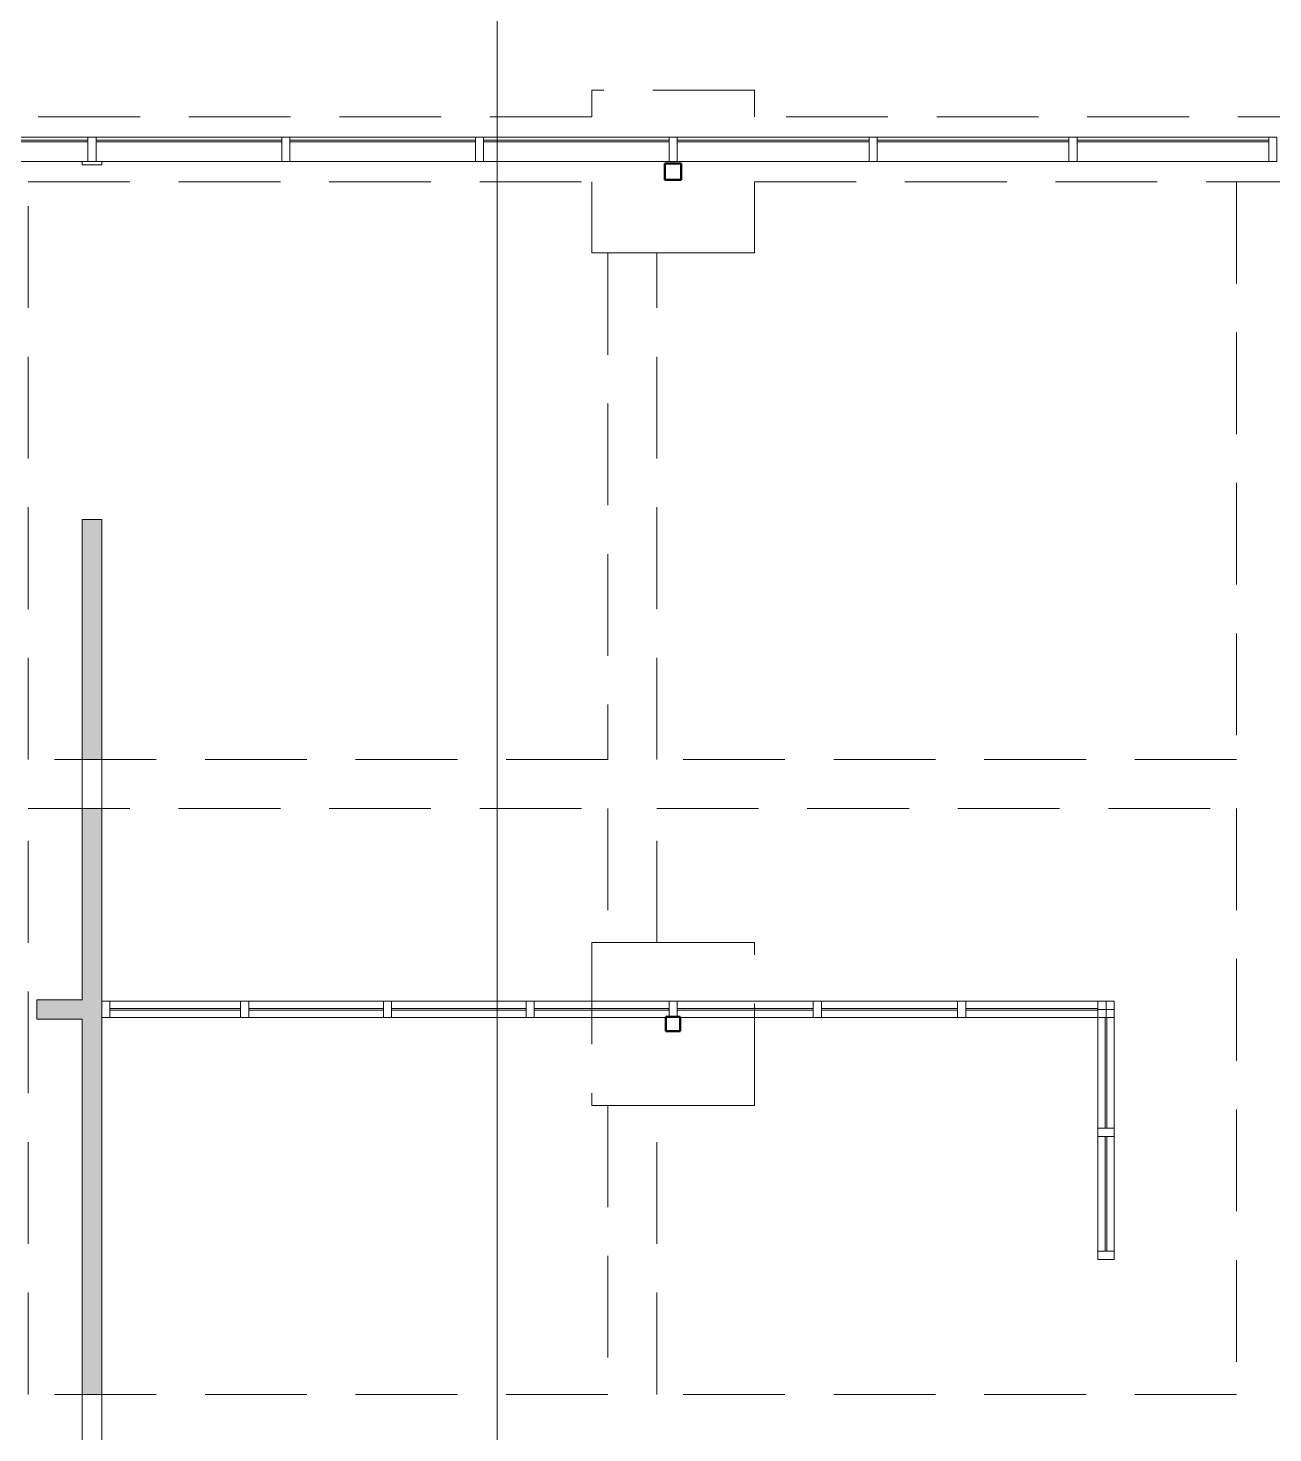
# Model space of a CAD drawing. Header units: millimetres. Extents: x 1606 to 301010, y -5142 to 244250.
# Drawn here: x 81801 to 89449, y 226989 to 235619 of the extents above; entities that cross this region are included whole.
import ezdxf

# ---------------------------------------------------------------- set-up
doc = ezdxf.new("R2010")
doc.units = ezdxf.units.MM
doc.linetypes.add('_SGE_Grid Line', pattern=[16250, 15000, -625, 0, -625])
doc.linetypes.add('_SGE_Hidden', pattern=[925, 625, -300])
for name, color, linetype, lineweight in [('0-1', 7, 'Continuous', 5), ('A-GLAZ-CURT-1', 253, 'Continuous', 9), ('A-GLAZ-CWMG-1', 253, 'Continuous', 9), ('A-WALL-1', 253, 'Continuous', 9), ('S-BEAM-1', 7, '_SGE_Hidden', 18), ('S-BEAM-HDLN-1', 7, '_SGE_Hidden', 18), ('S-COLS', 52, 'Continuous', 18), ('S-COLS-SYMB', 171, 'Continuous', 50), ('S-FNDN-1', 32, '_SGE_Hidden', 18), ('S-GRID-1', 1, '_SGE_Grid Line', 13)]:
    doc.layers.add(name, color=color, linetype=linetype, lineweight=lineweight)
doc.layers.add('A-WALL-PATT-1', color=254, linetype='Continuous', lineweight=35, transparency=1)

# ---------------------------------------------------------------- blocks, each defined once
blk = doc.blocks.new('WYA_CP_Glazing Panel - CP_Front Face Glazing_150 Frame_GL1-8366368-WAREHOUSE SLAB PLAN')
at = {"layer": 'A-GLAZ-CURT-1'}
for p, q in [((510, 55), (-510, 55)), ((-510, 55), (-510, 45)), ((-510, 45), (-510, 55)), ((-510, 55), (510, 55)), ((-510, 45), (510, 45)), ((510, 45), (-510, 45)), ((510, 45), (510, 55)), ((510, 55), (510, 45))]:
    blk.add_line(p, q, dxfattribs=at)
blk = doc.blocks.new('Rectangular Mullion - 150 x 50mm_Aluminium-V2-WAREHOUSE SLAB PLAN')
at = {"layer": 'A-GLAZ-CWMG-1'}
for p, q in [((50920.2, 234930.1), (50920.2, 234950.1)), ((50920.2, 234950.1), (50920.2, 234930.1)), ((51940.3, 234950.1), (50920.2, 234950.1)), ((51940.3, 234950.1), (50920.2, 234950.1)), ((51940.3, 234930.1), (51940.3, 234950.1)), ((51940.3, 234950.1), (51940.3, 234930.1)), ((50920.2, 234920.1), (50920.2, 234930.1)), ((50920.2, 234930.1), (50920.2, 234920.1)), ((50920.2, 234800.1), (50920.2, 234920.1)), ((50920.2, 234920.1), (50920.2, 234800.1)), ((51940.3, 234920.1), (51940.3, 234930.1)), ((51940.3, 234930.1), (51940.3, 234920.1)), ((51940.3, 234800.1), (51940.3, 234920.1)), ((51940.3, 234920.1), (51940.3, 234800.1)), ((50920.2, 234800.1), (51905.3, 234800.1)), ((51905.3, 234800.1), (50920.2, 234800.1)), ((51905.3, 234800.1), (51940.3, 234800.1)), ((51940.3, 234800.1), (51905.3, 234800.1))]:
    blk.add_line(p, q, dxfattribs=at)
blk = doc.blocks.new('WYA_CP_Glazing Panel - CP_Front Face Glazing_150 Frame_GL1-8366370-WAREHOUSE SLAB PLAN')
at = {"layer": 'A-GLAZ-CURT-1'}
for p, q in [((570.2, 55), (-570.2, 55)), ((-570.2, 55), (-570.2, 45)), ((-570.2, 45), (-570.2, 55)), ((-570.2, 55), (570.2, 55)), ((-570.2, 45), (570.2, 45)), ((570.2, 45), (-570.2, 45)), ((570.2, 45), (570.2, 55)), ((570.2, 55), (570.2, 45))]:
    blk.add_line(p, q, dxfattribs=at)
blk = doc.blocks.new('WYA_CP_Glazing Panel - CP_Front Face Glazing_150 Frame_GL1-8839409-WAREHOUSE SLAB PLAN')
at = {"layer": 'A-GLAZ-CURT-1'}
for p, q in [((589.1, 55), (-589.1, 55)), ((-589.1, 55), (-589.1, 45)), ((-589.1, 45), (-589.1, 55)), ((-589.1, 55), (589.1, 55)), ((-589.1, 45), (589.1, 45)), ((589.1, 45), (-589.1, 45)), ((589.1, 45), (589.1, 55)), ((589.1, 55), (589.1, 45))]:
    blk.add_line(p, q, dxfattribs=at)
blk = doc.blocks.new('Rectangular Mullion - 150 x 50mm_Aluminium-8361824-WAREHOUSE SLAB PLAN')
at = {"layer": 'A-GLAZ-CWMG-1'}
for p, q in [((51990.3, 234930.1), (51990.3, 234950.1)), ((51990.3, 234950.1), (51990.3, 234930.1)), ((53130.6, 234950.1), (51990.3, 234950.1)), ((53130.6, 234950.1), (51990.3, 234950.1)), ((53130.6, 234930.1), (53130.6, 234950.1)), ((53130.6, 234950.1), (53130.6, 234930.1)), ((51990.3, 234920.1), (51990.3, 234930.1)), ((51990.3, 234930.1), (51990.3, 234920.1)), ((51990.3, 234800.1), (51990.3, 234920.1)), ((51990.3, 234920.1), (51990.3, 234800.1)), ((53130.6, 234920.1), (53130.6, 234930.1)), ((53130.6, 234930.1), (53130.6, 234920.1)), ((53130.6, 234800.1), (53130.6, 234920.1)), ((53130.6, 234920.1), (53130.6, 234800.1)), ((51990.3, 234800.1), (52025.3, 234800.1)), ((52025.3, 234800.1), (51990.3, 234800.1)), ((52025.3, 234800.1), (53130.6, 234800.1)), ((53130.6, 234800.1), (52025.3, 234800.1))]:
    blk.add_line(p, q, dxfattribs=at)
blk = doc.blocks.new('Rectangular Mullion - 150 x 50mm_Aluminium-V3-WAREHOUSE SLAB PLAN')
at = {"layer": 'A-GLAZ-CWMG-1'}
for p, q in [((53180.6, 234930.1), (53180.6, 234950.1)), ((53180.6, 234950.1), (53180.6, 234930.1)), ((54320.9, 234950.1), (53180.6, 234950.1)), ((54320.9, 234950.1), (53180.6, 234950.1)), ((54320.9, 234930.1), (54320.9, 234950.1)), ((54320.9, 234950.1), (54320.9, 234930.1)), ((53180.6, 234920.1), (53180.6, 234930.1)), ((53180.6, 234930.1), (53180.6, 234920.1)), ((53180.6, 234800.1), (53180.6, 234920.1)), ((53180.6, 234920.1), (53180.6, 234800.1)), ((54320.9, 234920.1), (54320.9, 234930.1)), ((54320.9, 234930.1), (54320.9, 234920.1)), ((54320.9, 234800.1), (54320.9, 234920.1)), ((54320.9, 234920.1), (54320.9, 234800.1)), ((53180.6, 234800.1), (54320.9, 234800.1)), ((54320.9, 234800.1), (53180.6, 234800.1))]:
    blk.add_line(p, q, dxfattribs=at)
blk = doc.blocks.new('Rectangular Mullion - 150 x 50mm_Aluminium-V4-WAREHOUSE SLAB PLAN')
at = {"layer": 'A-GLAZ-CWMG-1'}
for p, q in [((54370.9, 234930.1), (54370.9, 234950.1)), ((54370.9, 234950.1), (54370.9, 234930.1)), ((55511.3, 234950.1), (54370.9, 234950.1)), ((55511.3, 234950.1), (54370.9, 234950.1)), ((55511.3, 234930.1), (55511.3, 234950.1)), ((55511.3, 234950.1), (55511.3, 234930.1)), ((54370.9, 234920.1), (54370.9, 234930.1)), ((54370.9, 234930.1), (54370.9, 234920.1)), ((54370.9, 234800.1), (54370.9, 234920.1)), ((54370.9, 234920.1), (54370.9, 234800.1)), ((55511.3, 234920.1), (55511.3, 234930.1)), ((55511.3, 234930.1), (55511.3, 234920.1)), ((55511.3, 234800.1), (55511.3, 234920.1)), ((55511.3, 234920.1), (55511.3, 234800.1)), ((54370.9, 234800.1), (55511.3, 234800.1)), ((55511.3, 234800.1), (54370.9, 234800.1))]:
    blk.add_line(p, q, dxfattribs=at)
blk = doc.blocks.new('Rectangular Mullion - 150 x 50mm_Aluminium-8839406-WAREHOUSE SLAB PLAN')
at = {"layer": 'A-GLAZ-CWMG-1'}
for p, q in [((55561.3, 234930.1), (55561.3, 234950.1)), ((55561.3, 234950.1), (55561.3, 234930.1)), ((56739.4, 234950.1), (55561.3, 234950.1)), ((56739.4, 234950.1), (55561.3, 234950.1)), ((56739.4, 234930.1), (56739.4, 234950.1)), ((56739.4, 234950.1), (56739.4, 234930.1)), ((55561.3, 234920.1), (55561.3, 234930.1)), ((55561.3, 234930.1), (55561.3, 234920.1)), ((55561.3, 234800.1), (55561.3, 234920.1)), ((55561.3, 234920.1), (55561.3, 234800.1)), ((56739.4, 234920.1), (56739.4, 234930.1)), ((56739.4, 234930.1), (56739.4, 234920.1)), ((56739.4, 234800.1), (56739.4, 234920.1)), ((56739.4, 234920.1), (56739.4, 234800.1)), ((55561.3, 234800.1), (56739.4, 234800.1)), ((56739.4, 234800.1), (55561.3, 234800.1))]:
    blk.add_line(p, q, dxfattribs=at)
blk = doc.blocks.new('Rectangular Mullion - 150 x 50mm_Aluminium-V5-WAREHOUSE SLAB PLAN')
at = {"layer": 'A-GLAZ-CWMG-1'}
for p, q in [((58017.6, 234930.1), (58017.6, 234950.1)), ((58017.6, 234950.1), (58017.6, 234930.1)), ((59195.8, 234950.1), (58017.6, 234950.1)), ((59195.8, 234950.1), (58017.6, 234950.1)), ((59195.8, 234930.1), (59195.8, 234950.1)), ((59195.8, 234950.1), (59195.8, 234930.1)), ((58017.6, 234920.1), (58017.6, 234930.1)), ((58017.6, 234930.1), (58017.6, 234920.1)), ((58017.6, 234800.1), (58017.6, 234920.1)), ((58017.6, 234920.1), (58017.6, 234800.1)), ((59195.8, 234920.1), (59195.8, 234930.1)), ((59195.8, 234930.1), (59195.8, 234920.1)), ((59195.8, 234800.1), (59195.8, 234920.1)), ((59195.8, 234920.1), (59195.8, 234800.1)), ((58017.6, 234800.1), (59195.8, 234800.1)), ((59195.8, 234800.1), (58017.6, 234800.1))]:
    blk.add_line(p, q, dxfattribs=at)
blk = doc.blocks.new('Rectangular Mullion - 150 x 50mm_Aluminium-8362394-WAREHOUSE SLAB PLAN')
at = {"layer": 'A-GLAZ-CWMG-1'}
for p, q in [((-25, 75), (25, 75)), ((-25, -75), (-25, 75)), ((25, 75), (-25, 75)), ((-25, 75), (-25, -45)), ((25, 75), (25, -75)), ((25, -45), (25, 75)), ((-25, -45), (-25, -55)), ((-25, -55), (-25, -75)), ((25, -75), (-25, -75)), ((-25, -75), (25, -75)), ((25, -55), (25, -45)), ((25, -75), (25, -55))]:
    blk.add_line(p, q, dxfattribs=at)
blk = doc.blocks.new('WYA_CP_Glazing Panel - CP_Center Glazing_GL1-8848003-WAREHOUSE SLAB PLAN')
at = {"layer": 'A-GLAZ-CURT-1'}
for p, q in [((340.1, 5), (-340.1, 5)), ((-340.1, 5), (-340.1, -5)), ((-340.1, 0), (-340.1, 5)), ((-340.1, 5), (340.1, 5)), ((-340.1, -5), (-340.1, 0)), ((340.1, -5), (340.1, 5)), ((340.1, 5), (340.1, -5)), ((-340.1, -5), (340.1, -5)), ((340.1, -5), (-340.1, -5))]:
    blk.add_line(p, q, dxfattribs=at)
blk = doc.blocks.new('WYA_CP_Glazing Panel - CP_Center Glazing_GL1-8848004-WAREHOUSE SLAB PLAN')
at = {"layer": 'A-GLAZ-CURT-1'}
for p, q in [((401.25, 5), (-401.25, 5)), ((-401.25, 5), (-401.25, -5)), ((-401.25, -5), (-401.25, 5)), ((-401.25, 5), (401.25, 5)), ((401.25, -5), (401.25, 5)), ((401.25, 5), (401.25, -5)), ((-401.25, -5), (401.25, -5)), ((401.25, -5), (-401.25, -5))]:
    blk.add_line(p, q, dxfattribs=at)
blk = doc.blocks.new('Rectangular Mullion - 100 x 50mm-8841460-WAREHOUSE SLAB PLAN')
at = {"layer": 'A-GLAZ-CWMG-1'}
for p, q in [((58245.3, 229590), (58245.3, 229640)), ((58245.3, 229590), (58245.3, 229640)), ((58245.3, 229540), (58245.3, 229590)), ((58245.3, 229540), (58245.3, 229590)), ((58145.3, 229540), (58145.3, 228859.9)), ((58145.3, 228859.9), (58145.3, 229540)), ((58245.3, 228859.9), (58245.3, 229540)), ((58245.3, 228859.9), (58245.3, 229540)), ((58145.3, 228859.9), (58145.3, 228834.9)), ((58145.3, 228834.9), (58145.3, 228859.9)), ((58245.3, 228834.9), (58245.3, 228859.9)), ((58245.3, 228834.9), (58245.3, 228859.9))]:
    blk.add_line(p, q, dxfattribs=at)
blk = doc.blocks.new('Rectangular Mullion - 100 x 50mm-8841399-WAREHOUSE SLAB PLAN')
at = {"layer": 'A-GLAZ-CWMG-1'}
for p, q in [((52025.3, 229540), (52025.3, 229640)), ((52025.3, 229640), (52025.3, 229540)), ((52075.3, 229640), (52025.3, 229640)), ((52075.3, 229640), (52025.3, 229640)), ((52877.8, 229640), (52075.3, 229640)), ((52877.8, 229640), (52075.3, 229640)), ((52902.8, 229640), (52877.8, 229640)), ((52902.8, 229640), (52877.8, 229640)), ((52025.3, 229540), (52075.3, 229540)), ((52075.3, 229540), (52025.3, 229540)), ((52075.3, 229540), (52877.8, 229540)), ((52877.8, 229540), (52075.3, 229540)), ((52877.8, 229540), (52902.8, 229540)), ((52902.8, 229540), (52877.8, 229540))]:
    blk.add_line(p, q, dxfattribs=at)
blk = doc.blocks.new('Rectangular Mullion - 100 x 50mm-8528149-WAREHOUSE SLAB PLAN')
at = {"layer": 'A-GLAZ-CWMG-1'}
for p, q in [((-50, 50), (0, 50)), ((-50, -50), (-50, 50)), ((-5, 50), (-50, 50)), ((-50, 50), (-50, 5)), ((-50, 5), (-50, 0)), ((0, 50), (-5, 50)), ((0, 50), (0, -50)), ((0, 0), (0, 50)), ((-50, 0), (-50, -5)), ((-50, -5), (-50, -50)), ((0, -50), (-50, -50)), ((-50, -50), (0, -50)), ((0, -50), (0, 0))]:
    blk.add_line(p, q, dxfattribs=at)
blk = doc.blocks.new('Rectangular Mullion - 100 x 50mm-8528152-WAREHOUSE SLAB PLAN')
at = {"layer": 'A-GLAZ-CWMG-1'}
for p, q in [((0, 50), (-50, 50)), ((-50, 50), (-50, -50)), ((-50, 5), (-50, 50)), ((-50, 50), (-5, 50)), ((-50, 0), (-50, 5)), ((-50, -5), (-50, 0)), ((-5, 50), (0, 50)), ((0, -50), (0, 50)), ((0, 50), (0, 0)), ((-50, -50), (-50, -5)), ((-50, -50), (0, -50)), ((0, -50), (-50, -50)), ((0, 0), (0, -50))]:
    blk.add_line(p, q, dxfattribs=at)
blk = doc.blocks.new('Rectangular Mullion - 100 x 50mm-V51-WAREHOUSE SLAB PLAN')
at = {"layer": 'A-GLAZ-CWMG-1'}
for p, q in [((0, 50), (-50, 50)), ((-50, 50), (-50, -50)), ((-50, 5), (-50, 50)), ((-50, 50), (0, 50)), ((-50, -5), (-50, 5)), ((0, -50), (0, 50)), ((0, 50), (0, -50)), ((-50, -50), (-50, -5)), ((-50, -50), (0, -50)), ((0, -50), (-50, -50))]:
    blk.add_line(p, q, dxfattribs=at)
blk = doc.blocks.new('Rectangular Mullion - 100 x 50mm-V46-WAREHOUSE SLAB PLAN')
at = {"layer": 'A-GLAZ-CWMG-1'}
for p, q in [((-25, 50), (25, 50)), ((-25, -50), (-25, 50)), ((25, 50), (-25, 50)), ((-25, 50), (-25, 5)), ((-25, 5), (-25, -5)), ((25, 50), (25, -50)), ((25, -50), (25, 50)), ((-25, -5), (-25, -50)), ((25, -50), (-25, -50)), ((-25, -50), (25, -50))]:
    blk.add_line(p, q, dxfattribs=at)
blk = doc.blocks.new('WYA_CP_Glazing Panel - CP_Center Glazing_GL1-8848011-WAREHOUSE SLAB PLAN')
at = {"layer": 'A-GLAZ-CURT-1'}
for p, q in [((352.6, 5), (-352.6, 5)), ((-352.6, 5), (-352.6, -5)), ((-352.6, -5), (-352.6, 5)), ((-352.6, 5), (352.6, 5)), ((352.6, -5), (352.6, 5)), ((352.6, 5), (352.6, -5)), ((-352.6, -5), (352.6, -5)), ((352.6, -5), (-352.6, -5))]:
    blk.add_line(p, q, dxfattribs=at)
blk = doc.blocks.new('Rectangular Mullion - 100 x 50mm-8544552-WAREHOUSE SLAB PLAN')
at = {"layer": 'A-GLAZ-CWMG-1'}
for p, q in [((58145.3, 228834.9), (58145.3, 228809.9)), ((58145.3, 228809.9), (58145.3, 228834.9)), ((58145.3, 228809.9), (58145.3, 228104.8)), ((58145.3, 228104.8), (58145.3, 228809.9)), ((58245.3, 228809.9), (58245.3, 228834.9)), ((58245.3, 228809.9), (58245.3, 228834.9)), ((58245.3, 228104.8), (58245.3, 228809.9)), ((58245.3, 228104.8), (58245.3, 228809.9)), ((58145.3, 228104.8), (58145.3, 228054.8)), ((58145.3, 228054.8), (58145.3, 228104.8)), ((58145.3, 228054.8), (58245.3, 228054.8)), ((58245.3, 228054.8), (58145.3, 228054.8)), ((58245.3, 228054.8), (58245.3, 228104.8)), ((58245.3, 228054.8), (58245.3, 228104.8))]:
    blk.add_line(p, q, dxfattribs=at)
blk = doc.blocks.new('Rectangular Mullion - 100 x 50mm-8529201-WAREHOUSE SLAB PLAN')
at = {"layer": 'A-GLAZ-CWMG-1'}
for p, q in [((-25, 50), (25, 50)), ((-25, -50), (-25, 50)), ((25, 50), (-25, 50)), ((-25, 50), (-25, 5)), ((-25, 5), (-25, -5)), ((25, 50), (25, -50)), ((25, 5), (25, 50)), ((25, -5), (25, 5)), ((-25, -5), (-25, -50)), ((25, -50), (-25, -50)), ((-25, -50), (25, -50)), ((25, -50), (25, -5))]:
    blk.add_line(p, q, dxfattribs=at)
blk = doc.blocks.new('WYA_CP_Glazing Panel - CP_Center Glazing_GL1-8848012-WAREHOUSE SLAB PLAN')
at = {"layer": 'A-GLAZ-CURT-1'}
for p, q in [((413.75, 5), (-413.75, 5)), ((-413.75, 5), (-413.75, -5)), ((-413.75, -5), (-413.75, 5)), ((-413.75, 5), (413.75, 5)), ((413.75, -5), (413.75, 5)), ((413.75, 5), (413.75, -5)), ((-413.75, -5), (413.75, -5)), ((413.75, -5), (-413.75, -5))]:
    blk.add_line(p, q, dxfattribs=at)
blk = doc.blocks.new('Rectangular Mullion - 100 x 50mm-8841402-WAREHOUSE SLAB PLAN')
at = {"layer": 'A-GLAZ-CWMG-1'}
for p, q in [((52927.8, 229640), (52902.8, 229640)), ((52927.8, 229640), (52902.8, 229640)), ((53755.3, 229640), (52927.8, 229640)), ((53755.3, 229640), (52927.8, 229640)), ((53780.3, 229640), (53755.3, 229640)), ((53780.3, 229640), (53755.3, 229640)), ((52902.8, 229540), (52927.8, 229540)), ((52927.8, 229540), (52902.8, 229540)), ((52927.8, 229540), (53755.3, 229540)), ((53755.3, 229540), (52927.8, 229540)), ((53755.3, 229540), (53780.3, 229540)), ((53780.3, 229540), (53755.3, 229540))]:
    blk.add_line(p, q, dxfattribs=at)
blk = doc.blocks.new('WYA_CP_Glazing Panel - CP_Center Glazing_GL1-8848013-WAREHOUSE SLAB PLAN')
at = {"layer": 'A-GLAZ-CURT-1'}
for p, q in [((413.75, 5), (-413.75, 5)), ((-413.75, 5), (-413.75, -5)), ((-413.75, -5), (-413.75, 5)), ((-413.75, 5), (413.75, 5)), ((413.75, -5), (413.75, 5)), ((413.75, 5), (413.75, -5)), ((-413.75, -5), (413.75, -5)), ((413.75, -5), (-413.75, -5))]:
    blk.add_line(p, q, dxfattribs=at)
blk = doc.blocks.new('WYA_CP_Glazing Panel - CP_Center Glazing_GL1-8848014-WAREHOUSE SLAB PLAN')
at = {"layer": 'A-GLAZ-CURT-1'}
for p, q in [((418.3, 5), (-418.3, 5)), ((-418.3, 5), (-418.3, -5)), ((-418.3, -5), (-418.3, 5)), ((-418.3, 5), (418.3, 5)), ((418.3, -5), (418.3, 5)), ((418.3, 5), (418.3, -5)), ((-418.3, -5), (418.3, -5)), ((418.3, -5), (-418.3, -5))]:
    blk.add_line(p, q, dxfattribs=at)
blk = doc.blocks.new('Rectangular Mullion - 100 x 50mm-8841464-WAREHOUSE SLAB PLAN')
at = {"layer": 'A-GLAZ-CWMG-1'}
for p, q in [((55560.3, 229640), (55535.3, 229640)), ((55560.3, 229640), (55535.3, 229640)), ((56396.9, 229640), (55560.3, 229640)), ((56396.9, 229640), (55560.3, 229640)), ((56421.9, 229640), (56396.9, 229640)), ((56421.9, 229640), (56396.9, 229640)), ((55535.3, 229540), (55560.3, 229540)), ((55560.3, 229540), (55535.3, 229540)), ((55560.3, 229540), (56396.9, 229540)), ((56396.9, 229540), (55560.3, 229540)), ((56396.9, 229540), (56421.9, 229540)), ((56421.9, 229540), (56396.9, 229540))]:
    blk.add_line(p, q, dxfattribs=at)
blk = doc.blocks.new('WYA_CP_Glazing Panel - CP_Center Glazing_GL1-8848015-WAREHOUSE SLAB PLAN')
at = {"layer": 'A-GLAZ-CURT-1'}
for p, q in [((405.8, 5), (-405.8, 5)), ((-405.8, 5), (-405.8, -5)), ((-405.8, -5), (-405.8, 5)), ((-405.8, 5), (405.8, 5)), ((405.8, -5), (405.8, 5)), ((405.8, 5), (405.8, 0)), ((405.8, 0), (405.8, -5)), ((-405.8, -5), (405.8, -5)), ((405.8, -5), (-405.8, -5))]:
    blk.add_line(p, q, dxfattribs=at)
blk = doc.blocks.new('Rectangular Mullion - 100 x 50mm-8841461-WAREHOUSE SLAB PLAN')
at = {"layer": 'A-GLAZ-CWMG-1'}
for p, q in [((57333.6, 229640), (57308.6, 229640)), ((57333.6, 229640), (57308.6, 229640)), ((58145.3, 229640), (57333.6, 229640)), ((58145.3, 229640), (57333.6, 229640)), ((58195.3, 229640), (58145.3, 229640)), ((58195.3, 229640), (58145.3, 229640)), ((58245.3, 229640), (58195.3, 229640)), ((58245.3, 229640), (58195.3, 229640)), ((57308.6, 229540), (57333.6, 229540)), ((57333.6, 229540), (57308.6, 229540)), ((57333.6, 229540), (58145.3, 229540)), ((58145.3, 229540), (57333.6, 229540))]:
    blk.add_line(p, q, dxfattribs=at)
blk = doc.blocks.new('23041_Modscape EF_ Central_V22_rvt-1-WAREHOUSE SLAB PLAN')
at = {"layer": 'A-WALL-PATT-1'}
h = blk.add_hatch(color=256, dxfattribs=at)
h.paths.add_polyline_path([(52025.3, 221069.1), (52025.3, 223025.1), (51905.3, 223025.1), (51905.3, 221069.1)])
h.paths.add_polyline_path([(51968.7, 223325.1), (52025.3, 223325.1), (52025.3, 226925.1), (51905.3, 226925.1), (51905.3, 223325.1)])
h.paths.add_polyline_path([(51905.3, 227225.1), (52025.3, 227225.1), (52025.3, 230825.1), (51905.3, 230825.1), (51905.3, 228789.3)])
h.paths.add_polyline_path([(52025.3, 231125.1), (52025.3, 232600.1), (51905.3, 232600.1), (51905.3, 231125.1), (51967.6, 231125.1)])
h = blk.add_hatch(color=256, dxfattribs=at)
h.paths.add_polyline_path([(49515, 229530), (50085.3, 229530), (50085.3, 229650), (49515, 229650)])
h.paths.add_polyline_path([(51625.3, 229530), (51905.3, 229530), (51905.3, 229650), (51625.3, 229650)])
at = {"layer": 'A-WALL-1'}
for p, q in [((52025.3, 234800.1), (51905.3, 234800.1)), ((51905.3, 234800.1), (51905.3, 234780.1)), ((51905.3, 234800.1), (52025.3, 234800.1)), ((51905.3, 234800.1), (51905.3, 234780.1)), ((51905.3, 234780.1), (52025.3, 234780.1)), ((52025.3, 234780.1), (51905.3, 234780.1)), ((52025.3, 234780.1), (52025.3, 234800.1)), ((52025.3, 234780.1), (52025.3, 234800.1)), ((52025.3, 232600.1), (51905.3, 232600.1)), ((51905.3, 232600.1), (51905.3, 229650)), ((51905.3, 232600.1), (52025.3, 232600.1)), ((51905.3, 232600.1), (51905.3, 229650)), ((52025.3, 225454.5), (52025.3, 232600.1)), ((52025.3, 230530.1), (52025.3, 232600.1)), ((52025.3, 229640), (52025.3, 230530.1)), ((51905.3, 229650), (51625.3, 229650)), ((51625.3, 229650), (51625.3, 229530)), ((51625.3, 229530), (51625.3, 229650)), ((51905.3, 229650), (51625.3, 229650)), ((52025.3, 229540), (52025.3, 229640)), ((51625.3, 229530), (51905.3, 229530)), ((51625.3, 229530), (51905.3, 229530)), ((51905.3, 229530), (51905.3, 221069.1)), ((51905.3, 229530), (51905.3, 221069.1)), ((52025.3, 225454.5), (52025.3, 229540))]:
    blk.add_line(p, q, dxfattribs=at)
at = {"layer": 'A-GLAZ-CURT-1'}
for name, p in [('WYA_CP_Glazing Panel - CP_Front Face Glazing_150 Frame_GL1-8366368-WAREHOUSE SLAB PLAN', (51430.2, 234875.1)), ('WYA_CP_Glazing Panel - CP_Front Face Glazing_150 Frame_GL1-8366370-WAREHOUSE SLAB PLAN', (52560.4, 234875.1)), ('WYA_CP_Glazing Panel - CP_Front Face Glazing_150 Frame_GL1-8366370-WAREHOUSE SLAB PLAN', (53750.8, 234875.1)), ('WYA_CP_Glazing Panel - CP_Front Face Glazing_150 Frame_GL1-8366370-WAREHOUSE SLAB PLAN', (54941.1, 234875.1)), ('WYA_CP_Glazing Panel - CP_Front Face Glazing_150 Frame_GL1-8839409-WAREHOUSE SLAB PLAN', (56150.4, 234875.1)), ('WYA_CP_Glazing Panel - CP_Front Face Glazing_150 Frame_GL1-8839409-WAREHOUSE SLAB PLAN', (57378.5, 234875.1)), ('WYA_CP_Glazing Panel - CP_Front Face Glazing_150 Frame_GL1-8839409-WAREHOUSE SLAB PLAN', (58606.7, 234875.1)), ('WYA_CP_Glazing Panel - CP_Center Glazing_GL1-8848004-WAREHOUSE SLAB PLAN', (52476.5, 229590)), ('WYA_CP_Glazing Panel - CP_Center Glazing_GL1-8848012-WAREHOUSE SLAB PLAN', (53341.5, 229590)), ('WYA_CP_Glazing Panel - CP_Center Glazing_GL1-8848012-WAREHOUSE SLAB PLAN', (54219, 229590)), ('WYA_CP_Glazing Panel - CP_Center Glazing_GL1-8848013-WAREHOUSE SLAB PLAN', (55096.5, 229590)), ('WYA_CP_Glazing Panel - CP_Center Glazing_GL1-8848014-WAREHOUSE SLAB PLAN', (55978.6, 229590)), ('WYA_CP_Glazing Panel - CP_Center Glazing_GL1-8848014-WAREHOUSE SLAB PLAN', (56865.3, 229590)), ('WYA_CP_Glazing Panel - CP_Center Glazing_GL1-8848015-WAREHOUSE SLAB PLAN', (57739.4, 229590))]:
    blk.add_blockref(name, p, dxfattribs=at)
at = {"layer": 'A-GLAZ-CURT-1', "rotation": 270}
for name, p in [('WYA_CP_Glazing Panel - CP_Center Glazing_GL1-8848003-WAREHOUSE SLAB PLAN', (58195.3, 229199.9)), ('WYA_CP_Glazing Panel - CP_Center Glazing_GL1-8848011-WAREHOUSE SLAB PLAN', (58195.3, 228457.3))]:
    blk.add_blockref(name, p, dxfattribs=at)
at = {"layer": 'A-GLAZ-CWMG-1'}
for name, p in [('Rectangular Mullion - 150 x 50mm_Aluminium-V2-WAREHOUSE SLAB PLAN', (0, 0)), ('Rectangular Mullion - 150 x 50mm_Aluminium-8361824-WAREHOUSE SLAB PLAN', (0, 0)), ('Rectangular Mullion - 150 x 50mm_Aluminium-V3-WAREHOUSE SLAB PLAN', (0, 0)), ('Rectangular Mullion - 150 x 50mm_Aluminium-V4-WAREHOUSE SLAB PLAN', (0, 0)), ('Rectangular Mullion - 150 x 50mm_Aluminium-8839406-WAREHOUSE SLAB PLAN', (0, 0)), ('Rectangular Mullion - 150 x 50mm_Aluminium-8839406-WAREHOUSE SLAB PLAN', (1228.2, 0)), ('Rectangular Mullion - 150 x 50mm_Aluminium-V5-WAREHOUSE SLAB PLAN', (0, 0)), ('Rectangular Mullion - 100 x 50mm-8841399-WAREHOUSE SLAB PLAN', (0, 0)), ('Rectangular Mullion - 100 x 50mm-8841402-WAREHOUSE SLAB PLAN', (0, 0)), ('Rectangular Mullion - 100 x 50mm-8841402-WAREHOUSE SLAB PLAN', (877.5, 0)), ('Rectangular Mullion - 100 x 50mm-8841402-WAREHOUSE SLAB PLAN', (1755, 0)), ('Rectangular Mullion - 100 x 50mm-8841464-WAREHOUSE SLAB PLAN', (0, 0)), ('Rectangular Mullion - 100 x 50mm-8841464-WAREHOUSE SLAB PLAN', (886.7, 0)), ('Rectangular Mullion - 100 x 50mm-8841461-WAREHOUSE SLAB PLAN', (0, 0)), ('Rectangular Mullion - 100 x 50mm-8841460-WAREHOUSE SLAB PLAN', (0, 0)), ('Rectangular Mullion - 100 x 50mm-8544552-WAREHOUSE SLAB PLAN', (0, 0))]:
    blk.add_blockref(name, p, dxfattribs=at)
at = {"layer": 'A-GLAZ-CWMG-1', "extrusion": (0, 0, -1)}
for name, p, rotation in [('Rectangular Mullion - 150 x 50mm_Aluminium-8362394-WAREHOUSE SLAB PLAN', (-51965.3, 234875.1), 180), ('Rectangular Mullion - 150 x 50mm_Aluminium-8362394-WAREHOUSE SLAB PLAN', (-53155.6, 234875.1), 180), ('Rectangular Mullion - 150 x 50mm_Aluminium-8362394-WAREHOUSE SLAB PLAN', (-54345.9, 234875.1), 180), ('Rectangular Mullion - 150 x 50mm_Aluminium-8362394-WAREHOUSE SLAB PLAN', (-55536.3, 234875.1), 180), ('Rectangular Mullion - 150 x 50mm_Aluminium-8362394-WAREHOUSE SLAB PLAN', (-56764.4, 234875.1), 180), ('Rectangular Mullion - 150 x 50mm_Aluminium-8362394-WAREHOUSE SLAB PLAN', (-57992.6, 234875.1), 180), ('Rectangular Mullion - 150 x 50mm_Aluminium-8362394-WAREHOUSE SLAB PLAN', (-59220.8, 234875.1), 180), ('Rectangular Mullion - 100 x 50mm-8529201-WAREHOUSE SLAB PLAN', (-52902.8, 229590), 180), ('Rectangular Mullion - 100 x 50mm-8529201-WAREHOUSE SLAB PLAN', (-53780.3, 229590), 180), ('Rectangular Mullion - 100 x 50mm-8529201-WAREHOUSE SLAB PLAN', (-54657.8, 229590), 180), ('Rectangular Mullion - 100 x 50mm-8529201-WAREHOUSE SLAB PLAN', (-55535.3, 229590), 180), ('Rectangular Mullion - 100 x 50mm-8529201-WAREHOUSE SLAB PLAN', (-56421.9, 229590), 180), ('Rectangular Mullion - 100 x 50mm-8529201-WAREHOUSE SLAB PLAN', (-57308.6, 229590), 180), ('Rectangular Mullion - 100 x 50mm-8528149-WAREHOUSE SLAB PLAN', (-58195.3, 229590), 180), ('Rectangular Mullion - 100 x 50mm-8529201-WAREHOUSE SLAB PLAN', (-58195.3, 228834.9), 270), ('Rectangular Mullion - 100 x 50mm-V46-WAREHOUSE SLAB PLAN', (-58195.3, 228079.8), 270)]:
    blk.add_blockref(name, p, dxfattribs=dict(at, rotation=rotation))
at = {"layer": 'A-GLAZ-CWMG-1'}
for name, p, rotation in [('Rectangular Mullion - 100 x 50mm-V51-WAREHOUSE SLAB PLAN', (52025.3, 229590), 180), ('Rectangular Mullion - 100 x 50mm-8528152-WAREHOUSE SLAB PLAN', (58195.3, 229590), 90)]:
    blk.add_blockref(name, p, dxfattribs=dict(at, rotation=rotation))
blk = doc.blocks.new('SGE_SCL-Column-Steel-SHS - OC1 - 100x6_0 SHS-2302970-WAREHOUSE SLAB PLAN')
at = {"layer": 'S-COLS-SYMB'}
for p, q in [((-50, -50), (-50, 50)), ((-50, 50), (50, 50)), ((50, 50), (50, -50)), ((50, -50), (-50, -50))]:
    blk.add_line(p, q, dxfattribs=at)
blk = doc.blocks.new('SGE_SCL-Column-Steel-SHS - OC2 - 89x6_0 SHS-2347398-WAREHOUSE SLAB PLAN')
at = {"layer": 'S-COLS-SYMB'}
for p, q in [((-44.5, -44.5), (-44.5, 44.5)), ((-44.5, 44.5), (44.5, 44.5)), ((44.5, 44.5), (44.5, -44.5)), ((44.5, -44.5), (-44.5, -44.5))]:
    blk.add_line(p, q, dxfattribs=at)

msp = doc.modelspace()

# ---------------------------------------------------------------- linework, layer by layer
at = {"layer": 'S-BEAM-1'}
for p, q in [((85263.5, 235075.1), (78338.6, 235075.1)), ((92633.5, 235075.1), (86263.5, 235075.1)), ((81800.7, 234675.1), (85263.5, 234675.1)), ((81800.7, 231125.1), (81800.7, 234675.1)), ((86263.5, 234675.1), (89225.7, 234675.1)), ((89225.7, 234675.1), (89225.7, 231125.1)), ((85363.2, 234237.8), (85363.2, 231125.1)), ((85663.2, 231125.1), (85663.2, 234237.8)), ((85363.2, 231125.1), (81800.7, 231125.1)), ((89225.7, 231125.1), (85663.2, 231125.1)), ((81800.7, 227225.1), (81800.7, 230825.1)), ((81800.7, 230825.1), (85363.2, 230825.1)), ((85363.2, 230825.1), (85363.2, 230001)), ((85663.2, 230001), (85663.2, 230825.1)), ((85663.2, 230825.1), (89225.7, 230825.1)), ((89225.7, 230825.1), (89225.7, 227225.1)), ((85363.2, 229001), (85363.2, 227225.1)), ((85663.2, 227225.1), (85663.2, 229001)), ((85363.2, 227225.1), (81800.7, 227225.1)), ((89225.7, 227225.1), (85663.2, 227225.1))]:
    msp.add_line(p, q, dxfattribs=at)
at = {"layer": 'S-BEAM-HDLN-1'}
for p, q in [((89225.7, 234675.1), (89525.7, 234675.1)), ((85363.2, 234237.8), (85663.2, 234237.8)), ((85363.2, 230001), (85663.2, 230001)), ((85363.2, 229001), (85663.2, 229001))]:
    msp.add_line(p, q, dxfattribs=at)
at = {"layer": 'S-FNDN-1'}
for p, q in [((86263.5, 235237.8), (85263.5, 235237.8)), ((85263.5, 235237.8), (85263.5, 235075.1)), ((86263.5, 235075.1), (86263.5, 235237.8)), ((85263.5, 234675.1), (85263.5, 234237.8)), ((86263.5, 234237.8), (86263.5, 234675.1)), ((85263.5, 234237.8), (85363.2, 234237.8)), ((85663.2, 234237.8), (86263.5, 234237.8)), ((85363.2, 230001), (85263.5, 230001)), ((85263.5, 230001), (85263.5, 229001)), ((86263.5, 230001), (85663.2, 230001)), ((86263.5, 229001), (86263.5, 230001)), ((85263.5, 229001), (85363.2, 229001)), ((85663.2, 229001), (86263.5, 229001))]:
    msp.add_line(p, q, dxfattribs=at)
at = {"layer": 'S-GRID-1'}
msp.add_line((84683.5, 241000.1), (84683.5, 121161), dxfattribs=at)

# ---------------------------------------------------------------- block references
at = {"layer": '0-1'}
msp.add_blockref('23041_Modscape EF_ Central_V22_rvt-1-WAREHOUSE SLAB PLAN', (30228.2, 0), dxfattribs=at)
at = {"layer": 'S-COLS'}
for name, p in [('SGE_SCL-Column-Steel-SHS - OC1 - 100x6_0 SHS-2302970-WAREHOUSE SLAB PLAN', (85763.5, 234737.8)), ('SGE_SCL-Column-Steel-SHS - OC2 - 89x6_0 SHS-2347398-WAREHOUSE SLAB PLAN', (85763.5, 229501))]:
    msp.add_blockref(name, p, dxfattribs=at)

doc.saveas('drawing.dxf')
